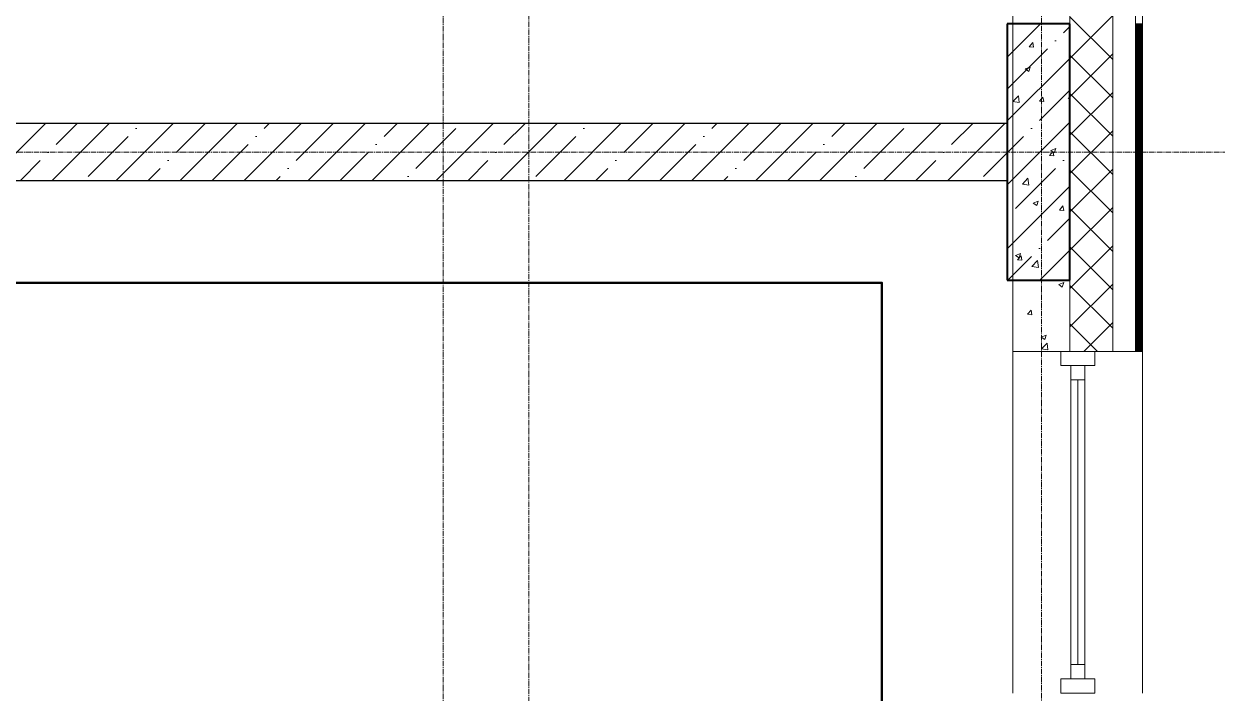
# Model space of a CAD drawing. Header units: millimetres. Extents: x -24360 to 609566, y -391049 to 148426.
# Drawn here: x 16528 to 20717, y 50300 to 52650 of the extents above; entities that cross this region are included whole.
import ezdxf

# ---------------------------------------------------------------- set-up
doc = ezdxf.new("R2010")
doc.units = ezdxf.units.MM
doc.linetypes.add('CENTER2', pattern=[28.575, 19.05, -3.175, 3.175, -3.175])
doc.linetypes.add('HIDDEN2', pattern=[4.7625, 3.175, -1.5875])
for name, color, linetype, lineweight in [('A-Wall_Материал_Газоблок_Контур', 250, 'Continuous', 0), ('АР_Колонны', 70, 'Continuous', 30), ('АР_Окна', 4, 'Continuous', 5), ('АР_Стены ЖБ', 7, 'Continuous', 30), ('АР_Стены ПЕНОблок', 52, 'Continuous', 20), ('АР_Тонкая', 254, 'Continuous', 5), ('АР_Утеплитель', 31, 'Continuous', 0), ('АР_Штриховка', 8, 'Continuous', 0)]:
    doc.layers.add(name, color=color, linetype=linetype, lineweight=lineweight)
doc.layers.add('АР_Оси_РД_100', color=7, linetype='Continuous', lineweight=0, true_color=0x525252)
doc.layers.add('РД_Оси_100', color=7, linetype='Continuous', lineweight=0, true_color=0x525252)

# ---------------------------------------------------------------- blocks, each defined once
blk = doc.blocks.new('СОШ_2200_АР_ОСИ_М100_28.05.24')
at = {"layer": 'АР_Оси_РД_100', "linetype": 'CENTER2'}
for p, q in [((20100, -6155), (20100, 139938.679)), ((29555, 52200), (-5954.958, 52200))]:
    blk.add_line(p, q, dxfattribs=at)
for points in [[(17850, 139938.679), (18000, 139538.679), (18000, -6194.092)], [(18300, -6196.31), (18300, 139538.679), (18450, 139938.679)]]:
    blk.add_lwpolyline(points, dxfattribs=at)

msp = doc.modelspace()

# ---------------------------------------------------------------- hatches: boundary and pattern name
at = {"layer": 'АР_Штриховка', "linetype": 'Continuous', "lineweight": 5, "true_color": 0x000000}
h = msp.add_hatch(dxfattribs=at)
h.set_pattern_fill('ANSI35', color=18, scale=25, style=0)
h.paths.add_polyline_path([(19980, 51750), (20200, 51750), (20200, 52650), (19980, 52650)], flags=0)
h = msp.add_hatch(dxfattribs=at)
h.set_pattern_fill('ANSI35', color=18, scale=25, angle=-360, style=0)
h.paths.add_polyline_path([(19980, 52100), (19980, 52300), (12410, 52300), (12410, 52100)], flags=0)

# ---------------------------------------------------------------- linework, layer by layer
at = {"color": 2, "lineweight": 50}
msp.add_lwpolyline([(19540, 43378), (12900, 43378), (12900, 51741), (19540, 51741)], close=True, dxfattribs=at)
at = {"layer": 'A-Wall_Материал_Газоблок_Контур', "color": 18, "linetype": 'Continuous', "lineweight": 0, "true_color": 0x000000}
for p, q in [((20000, 51500), (20000, 50300)), ((20455, 50300), (20455, 51500))]:
    msp.add_line(p, q, dxfattribs=at)
at = {"layer": 'АР_Колонны', "color": 18, "linetype": 'HIDDEN2', "lineweight": 25, "true_color": 0x000000}
for p, q in [((19980, 52650), (20200, 52650)), ((19980, 51750), (19980, 52650)), ((20200, 52650), (20200, 51750)), ((20200, 51750), (19980, 51750))]:
    msp.add_line(p, q, dxfattribs=at)
at = {"layer": 'АР_Колонны', "color": 18, "linetype": 'Continuous', "lineweight": 30, "true_color": 0x000000}
for p, q in [((20200, 52650), (19980, 52650)), ((19980, 52650), (19980, 51750)), ((20200, 51750), (20200, 52650)), ((19980, 51750), (20200, 51750))]:
    msp.add_line(p, q, dxfattribs=at)
at = {"layer": 'АР_Окна', "color": 18, "linetype": 'Continuous', "lineweight": 5, "true_color": 0x000000}
for p, q in [((20000, 51500), (20000, 50300)), ((20455, 51500), (20455, 50300)), ((20202.5, 51400), (20252.5, 51400)), ((20227.5, 51400), (20227.5, 50400)), ((20202.5, 50400), (20252.5, 50400))]:
    msp.add_line(p, q, dxfattribs=at)
for points in [[(20287.5, 51450), (20287.5, 51500), (20167.5, 51500), (20167.5, 51450)], [(20202.5, 51450), (20252.5, 51450), (20252.5, 50350), (20202.5, 50350)], [(20287.5, 50350), (20287.5, 50300), (20167.5, 50300), (20167.5, 50350)]]:
    msp.add_lwpolyline(points, close=True, dxfattribs=at)
at = {"layer": 'АР_Стены ЖБ', "color": 18, "linetype": 'Continuous', "lineweight": 40, "true_color": 0x000000}
for p, q in [((20200, 52650), (19980, 52650)), ((19980, 52650), (19980, 51750)), ((20200, 51750), (20200, 52650)), ((19980, 51750), (20200, 51750))]:
    msp.add_line(p, q, dxfattribs=at)
at = {"layer": 'АР_Стены ЖБ', "color": 18, "linetype": 'Continuous', "lineweight": 30, "true_color": 0x000000}
for p, q in [((19980, 52300), (12410, 52300)), ((19980, 52100), (19980, 52300)), ((12410, 52100), (19980, 52100))]:
    msp.add_line(p, q, dxfattribs=at)
at = {"layer": 'АР_Стены ПЕНОблок', "color": 18, "linetype": 'Continuous', "lineweight": 20, "true_color": 0x000000}
for p, q in [((20000, 61700), (20000, 51500)), ((20200, 51500), (20200, 61700)), ((20000, 51500), (20200, 51500))]:
    msp.add_line(p, q, dxfattribs=at)
at = {"layer": 'АР_Тонкая', "color": 18, "linetype": 'Continuous', "lineweight": 5, "true_color": 0x000000}
for p, q in [((20350, 61700), (20350, 51500)), ((20430, 51500), (20430, 61700)), ((20430, 61700), (20430, 51500)), ((20455, 51500), (20455, 61700)), ((20350, 51500), (20430, 51500)), ((20430, 51500), (20455, 51500))]:
    msp.add_line(p, q, dxfattribs=at)
at = {"layer": 'АР_Утеплитель', "color": 18, "linetype": 'Continuous', "lineweight": 0, "true_color": 0x000000}
for p, q in [((20200, 61700), (20200, 51500)), ((20350, 51500), (20350, 61700)), ((20200, 51500), (20350, 51500))]:
    msp.add_line(p, q, dxfattribs=at)
at = {"layer": 'АР_Штриховка', "color": 18, "linetype": 'Continuous', "lineweight": 0, "true_color": 0x000000}
for p, q in [((20200, 52528.922), (20350, 52678.922)), ((20350, 52524.778), (20200, 52674.778)), ((20430, 52650), (20455, 52650)), ((20430, 52649), (20455, 52649)), ((20430, 52648), (20455, 52648)), ((20430, 52647), (20455, 52647)), ((20430, 52646), (20455, 52646)), ((20430, 52645), (20455, 52645)), ((20430, 52644), (20455, 52644)), ((20430, 52643), (20455, 52643)), ((20430, 52642), (20455, 52642)), ((20430, 52641), (20455, 52641)), ((20430, 52640), (20455, 52640)), ((20430, 52639), (20455, 52639)), ((20430, 52638), (20455, 52638)), ((20430, 52637), (20455, 52637)), ((20430, 52636), (20455, 52636)), ((20430, 52635), (20455, 52635)), ((20430, 52634), (20455, 52634)), ((20430, 52633), (20455, 52633)), ((20430, 52632), (20455, 52632)), ((20430, 52631), (20455, 52631)), ((20430, 52630), (20455, 52630)), ((20430, 52629), (20455, 52629)), ((20430, 52628), (20455, 52628)), ((20430, 52627), (20455, 52627)), ((20430, 52626), (20455, 52626)), ((20430, 52625), (20455, 52625)), ((20430, 52624), (20455, 52624)), ((20430, 52623), (20455, 52623)), ((20430, 52622), (20455, 52622)), ((20430, 52621), (20455, 52621)), ((20430, 52620), (20455, 52620)), ((20430, 52619), (20455, 52619)), ((20430, 52618), (20455, 52618)), ((20430, 52617), (20455, 52617)), ((20430, 52616), (20455, 52616)), ((20430, 52615), (20455, 52615)), ((20430, 52614), (20455, 52614)), ((20430, 52613), (20455, 52613)), ((20430, 52612), (20455, 52612)), ((20430, 52611), (20455, 52611)), ((20430, 52610), (20455, 52610)), ((20430, 52609), (20455, 52609)), ((20430, 52608), (20455, 52608)), ((20057.306, 52569.54), (20069.551, 52584.133)), ((20057.306, 52569.539), (20072.488, 52568.211)), ((20072.557, 52568.223), (20069.62, 52584.145)), ((20430, 52607), (20455, 52607)), ((20430, 52606), (20455, 52606)), ((20430, 52605), (20455, 52605)), ((20430, 52604), (20455, 52604)), ((20430, 52603), (20455, 52603)), ((20430, 52602), (20455, 52602)), ((20430, 52601), (20455, 52601)), ((20430, 52600), (20455, 52600)), ((20430, 52599), (20455, 52599)), ((20430, 52598), (20455, 52598)), ((20430, 52597), (20455, 52597)), ((20430, 52596), (20455, 52596)), ((20430, 52595), (20455, 52595)), ((20430, 52594), (20455, 52594)), ((20430, 52593), (20455, 52593)), ((20430, 52592), (20455, 52592)), ((20430, 52591), (20455, 52591)), ((20430, 52590), (20455, 52590)), ((20430, 52589), (20455, 52589)), ((20430, 52588), (20455, 52588)), ((20430, 52587), (20455, 52587)), ((20430, 52586), (20455, 52586)), ((20430, 52585), (20455, 52585)), ((20430, 52584), (20455, 52584)), ((20430, 52583), (20455, 52583)), ((20430, 52582), (20455, 52582)), ((20430, 52581), (20455, 52581)), ((20430, 52580), (20455, 52580)), ((20430, 52579), (20455, 52579)), ((20430, 52578), (20455, 52578)), ((20430, 52577), (20455, 52577)), ((20430, 52576), (20455, 52576)), ((20430, 52575), (20455, 52575)), ((20430, 52574), (20455, 52574)), ((20430, 52573), (20455, 52573)), ((20430, 52572), (20455, 52572)), ((20430, 52571), (20455, 52571)), ((20430, 52570), (20455, 52570)), ((20430, 52569), (20455, 52569)), ((20430, 52568), (20455, 52568)), ((20430, 52567), (20455, 52567)), ((20430, 52566), (20455, 52566)), ((20200, 52394.218), (20350, 52544.218)), ((20350, 52390.075), (20200, 52540.075)), ((20430, 52565), (20455, 52565)), ((20430, 52564), (20455, 52564)), ((20430, 52563), (20455, 52563)), ((20430, 52562), (20455, 52562)), ((20430, 52561), (20455, 52561)), ((20430, 52560), (20455, 52560)), ((20430, 52559), (20455, 52559)), ((20430, 52558), (20455, 52558)), ((20430, 52557), (20455, 52557)), ((20430, 52556), (20455, 52556)), ((20430, 52555), (20455, 52555)), ((20430, 52554), (20455, 52554)), ((20430, 52553), (20455, 52553)), ((20430, 52552), (20455, 52552)), ((20430, 52551), (20455, 52551)), ((20430, 52550), (20455, 52550)), ((20430, 52549), (20455, 52549)), ((20430, 52548), (20455, 52548)), ((20430, 52547), (20455, 52547)), ((20430, 52546), (20455, 52546)), ((20430, 52545), (20455, 52545)), ((20430, 52544), (20455, 52544)), ((20430, 52543), (20455, 52543)), ((20430, 52542), (20455, 52542)), ((20430, 52541), (20455, 52541)), ((20430, 52540), (20455, 52540)), ((20430, 52539), (20455, 52539)), ((20430, 52538), (20455, 52538)), ((20430, 52537), (20455, 52537)), ((20430, 52536), (20455, 52536)), ((20430, 52535), (20455, 52535)), ((20430, 52534), (20455, 52534)), ((20430, 52533), (20455, 52533)), ((20430, 52532), (20455, 52532)), ((20430, 52531), (20455, 52531)), ((20430, 52530), (20455, 52530)), ((20430, 52529), (20455, 52529)), ((20430, 52528), (20455, 52528)), ((20430, 52527), (20455, 52527)), ((20430, 52526), (20455, 52526)), ((20430, 52525), (20455, 52525)), ((20430, 52524), (20455, 52524)), ((20042.579, 52491.539), (20055.214, 52483.016)), ((20042.599, 52491.581), (20060.383, 52498.408)), ((20055.218, 52483.015), (20060.368, 52498.364)), ((20430, 52523), (20455, 52523)), ((20430, 52522), (20455, 52522)), ((20430, 52521), (20455, 52521)), ((20430, 52520), (20455, 52520)), ((20430, 52519), (20455, 52519)), ((20430, 52518), (20455, 52518)), ((20430, 52517), (20455, 52517)), ((20430, 52516), (20455, 52516)), ((20430, 52515), (20455, 52515)), ((20430, 52514), (20455, 52514)), ((20430, 52513), (20455, 52513)), ((20430, 52512), (20455, 52512)), ((20430, 52511), (20455, 52511)), ((20430, 52510), (20455, 52510)), ((20430, 52509), (20455, 52509)), ((20430, 52508), (20455, 52508)), ((20430, 52507), (20455, 52507)), ((20430, 52506), (20455, 52506)), ((20430, 52505), (20455, 52505)), ((20430, 52504), (20455, 52504)), ((20430, 52503), (20455, 52503)), ((20430, 52502), (20455, 52502)), ((20430, 52501), (20455, 52501)), ((20430, 52500), (20455, 52500)), ((20430, 52499), (20455, 52499)), ((20430, 52498), (20455, 52498)), ((20430, 52497), (20455, 52497)), ((20430, 52496), (20455, 52496)), ((20430, 52495), (20455, 52495)), ((20430, 52494), (20455, 52494)), ((20430, 52493), (20455, 52493)), ((20430, 52492), (20455, 52492)), ((20430, 52491), (20455, 52491)), ((20430, 52490), (20455, 52490)), ((20430, 52489), (20455, 52489)), ((20430, 52488), (20455, 52488)), ((20430, 52487), (20455, 52487)), ((20430, 52486), (20455, 52486)), ((20430, 52485), (20455, 52485)), ((20430, 52484), (20455, 52484)), ((20430, 52483), (20455, 52483)), ((20430, 52482), (20455, 52482)), ((20430, 52481), (20455, 52481)), ((20430, 52480), (20455, 52480)), ((20430, 52479), (20455, 52479)), ((20430, 52478), (20455, 52478)), ((20430, 52477), (20455, 52477)), ((20430, 52476), (20455, 52476)), ((20430, 52475), (20455, 52475)), ((20430, 52474), (20455, 52474)), ((20430, 52473), (20455, 52473)), ((20430, 52472), (20455, 52472)), ((20430, 52471), (20455, 52471)), ((20430, 52470), (20455, 52470)), ((20430, 52469), (20455, 52469)), ((20430, 52468), (20455, 52468)), ((20430, 52467), (20455, 52467)), ((20430, 52466), (20455, 52466)), ((20430, 52465), (20455, 52465)), ((20430, 52464), (20455, 52464)), ((20430, 52463), (20455, 52463)), ((20430, 52462), (20455, 52462)), ((20430, 52461), (20455, 52461)), ((20430, 52460), (20455, 52460)), ((20430, 52459), (20455, 52459)), ((20430, 52458), (20455, 52458)), ((20430, 52457), (20455, 52457)), ((20430, 52456), (20455, 52456)), ((20430, 52455), (20455, 52455)), ((20430, 52454), (20455, 52454)), ((20430, 52453), (20455, 52453)), ((20430, 52452), (20455, 52452)), ((20430, 52451), (20455, 52451)), ((20430, 52450), (20455, 52450)), ((20430, 52449), (20455, 52449)), ((20430, 52448), (20455, 52448)), ((20430, 52447), (20455, 52447)), ((20430, 52446), (20455, 52446)), ((20430, 52445), (20455, 52445)), ((20430, 52444), (20455, 52444)), ((20430, 52443), (20455, 52443)), ((20430, 52442), (20455, 52442)), ((20430, 52441), (20455, 52441)), ((20430, 52440), (20455, 52440)), ((20200, 52259.514), (20350, 52409.514)), ((20350, 52255.371), (20200, 52405.371)), ((20430, 52439), (20455, 52439)), ((20430, 52438), (20455, 52438)), ((20430, 52437), (20455, 52437)), ((20430, 52436), (20455, 52436)), ((20430, 52435), (20455, 52435)), ((20430, 52434), (20455, 52434)), ((20430, 52433), (20455, 52433)), ((20430, 52432), (20455, 52432)), ((20430, 52431), (20455, 52431)), ((20430, 52430), (20455, 52430)), ((20430, 52429), (20455, 52429)), ((20430, 52428), (20455, 52428)), ((20430, 52427), (20455, 52427)), ((20430, 52426), (20455, 52426)), ((20430, 52425), (20455, 52425)), ((20430, 52424), (20455, 52424)), ((20430, 52423), (20455, 52423)), ((20430, 52422), (20455, 52422)), ((20430, 52421), (20455, 52421)), ((20430, 52420), (20455, 52420)), ((20430, 52419), (20455, 52419)), ((20430, 52418), (20455, 52418)), ((20430, 52417), (20455, 52417)), ((20430, 52416), (20455, 52416)), ((20430, 52415), (20455, 52415)), ((20430, 52414), (20455, 52414)), ((20430, 52413), (20455, 52413)), ((20430, 52412), (20455, 52412)), ((20430, 52411), (20455, 52411)), ((20430, 52410), (20455, 52410)), ((20430, 52409), (20455, 52409)), ((20430, 52408), (20455, 52408)), ((20430, 52407), (20455, 52407)), ((20430, 52406), (20455, 52406)), ((20430, 52405), (20455, 52405)), ((20430, 52404), (20455, 52404)), ((20430, 52403), (20455, 52403)), ((20430, 52402), (20455, 52402)), ((20430, 52401), (20455, 52401)), ((20430, 52400), (20455, 52400)), ((20430, 52399), (20455, 52399)), ((20430, 52398), (20455, 52398)), ((20000, 52377.897), (20018.923, 52397.619)), ((20000, 52376.838), (20021.743, 52373.466)), ((20021.748, 52373.499), (20018.942, 52397.621)), ((20092.55, 52378.483), (20104.795, 52393.076)), ((20092.55, 52378.482), (20107.732, 52377.154)), ((20107.799, 52377.166), (20104.863, 52393.088)), ((20194.194, 52389.273), (20200, 52385.357)), ((20194.213, 52389.316), (20200, 52391.537)), ((20430, 52397), (20455, 52397)), ((20430, 52396), (20455, 52396)), ((20430, 52395), (20455, 52395)), ((20430, 52394), (20455, 52394)), ((20430, 52393), (20455, 52393)), ((20430, 52392), (20455, 52392)), ((20430, 52391), (20455, 52391)), ((20430, 52390), (20455, 52390)), ((20430, 52389), (20455, 52389)), ((20430, 52388), (20455, 52388)), ((20430, 52387), (20455, 52387)), ((20430, 52386), (20455, 52386)), ((20430, 52385), (20455, 52385)), ((20430, 52384), (20455, 52384)), ((20430, 52383), (20455, 52383)), ((20430, 52382), (20455, 52382)), ((20430, 52381), (20455, 52381)), ((20430, 52380), (20455, 52380)), ((20430, 52379), (20455, 52379)), ((20430, 52378), (20455, 52378)), ((20430, 52377), (20455, 52377)), ((20430, 52376), (20455, 52376)), ((20430, 52375), (20455, 52375)), ((20430, 52374), (20455, 52374)), ((20430, 52373), (20455, 52373)), ((20430, 52372), (20455, 52372)), ((20430, 52371), (20455, 52371)), ((20430, 52370), (20455, 52370)), ((20430, 52369), (20455, 52369)), ((20430, 52368), (20455, 52368)), ((20430, 52367), (20455, 52367)), ((20430, 52366), (20455, 52366)), ((20430, 52365), (20455, 52365)), ((20430, 52364), (20455, 52364)), ((20430, 52363), (20455, 52363)), ((20430, 52362), (20455, 52362)), ((20430, 52361), (20455, 52361)), ((20430, 52360), (20455, 52360)), ((20430, 52359), (20455, 52359)), ((20430, 52358), (20455, 52358)), ((20430, 52357), (20455, 52357)), ((20430, 52356), (20455, 52356)), ((20430, 52355), (20455, 52355)), ((20430, 52354), (20455, 52354)), ((20430, 52353), (20455, 52353)), ((20430, 52352), (20455, 52352)), ((20430, 52351), (20455, 52351)), ((20430, 52350), (20455, 52350)), ((20430, 52349), (20455, 52349)), ((20430, 52348), (20455, 52348)), ((20430, 52347), (20455, 52347)), ((20430, 52346), (20455, 52346)), ((20430, 52345), (20455, 52345)), ((20430, 52344), (20455, 52344)), ((20430, 52343), (20455, 52343)), ((20430, 52342), (20455, 52342)), ((20430, 52341), (20455, 52341)), ((20430, 52340), (20455, 52340)), ((20430, 52339), (20455, 52339)), ((20430, 52338), (20455, 52338)), ((20430, 52337), (20455, 52337)), ((20430, 52336), (20455, 52336)), ((20430, 52335), (20455, 52335)), ((20430, 52334), (20455, 52334)), ((20430, 52333), (20455, 52333)), ((20430, 52332), (20455, 52332)), ((20430, 52331), (20455, 52331)), ((20430, 52330), (20455, 52330)), ((20430, 52329), (20455, 52329)), ((20430, 52328), (20455, 52328)), ((20430, 52327), (20455, 52327)), ((20430, 52326), (20455, 52326)), ((20430, 52325), (20455, 52325)), ((20430, 52324), (20455, 52324)), ((20430, 52323), (20455, 52323)), ((20430, 52322), (20455, 52322)), ((20430, 52321), (20455, 52321)), ((20430, 52320), (20455, 52320)), ((20430, 52319), (20455, 52319)), ((20430, 52318), (20455, 52318)), ((20430, 52317), (20455, 52317)), ((20430, 52316), (20455, 52316)), ((20430, 52315), (20455, 52315)), ((20200, 52124.811), (20350, 52274.811)), ((20430, 52314), (20455, 52314)), ((20430, 52313), (20455, 52313)), ((20430, 52312), (20455, 52312)), ((20430, 52311), (20455, 52311)), ((20430, 52310), (20455, 52310)), ((20430, 52309), (20455, 52309)), ((20430, 52308), (20455, 52308)), ((20430, 52307), (20455, 52307)), ((20430, 52306), (20455, 52306)), ((20430, 52305), (20455, 52305)), ((20430, 52304), (20455, 52304)), ((20430, 52303), (20455, 52303)), ((20430, 52302), (20455, 52302)), ((20430, 52301), (20455, 52301)), ((20430, 52300), (20455, 52300)), ((20430, 52299), (20455, 52299)), ((20430, 52298), (20455, 52298)), ((20430, 52297), (20455, 52297)), ((20430, 52296), (20455, 52296)), ((20430, 52295), (20455, 52295)), ((20430, 52294), (20455, 52294)), ((20430, 52293), (20455, 52293)), ((20430, 52292), (20455, 52292)), ((20430, 52291), (20455, 52291)), ((20430, 52290), (20455, 52290)), ((20430, 52289), (20455, 52289)), ((20430, 52288), (20455, 52288)), ((20430, 52287), (20455, 52287)), ((20430, 52286), (20455, 52286)), ((20430, 52285), (20455, 52285)), ((20430, 52284), (20455, 52284)), ((20430, 52283), (20455, 52283)), ((20430, 52282), (20455, 52282)), ((20430, 52281), (20455, 52281)), ((20430, 52280), (20455, 52280)), ((20430, 52279), (20455, 52279)), ((20430, 52278), (20455, 52278)), ((20430, 52277), (20455, 52277)), ((20430, 52276), (20455, 52276)), ((20430, 52275), (20455, 52275)), ((20430, 52274), (20455, 52274)), ((20430, 52273), (20455, 52273)), ((20350, 52120.667), (20200, 52270.667)), ((20430, 52272), (20455, 52272)), ((20430, 52271), (20455, 52271)), ((20430, 52270), (20455, 52270)), ((20430, 52269), (20455, 52269)), ((20430, 52268), (20455, 52268)), ((20430, 52267), (20455, 52267)), ((20430, 52266), (20455, 52266)), ((20430, 52265), (20455, 52265)), ((20430, 52264), (20455, 52264)), ((20430, 52263), (20455, 52263)), ((20430, 52262), (20455, 52262)), ((20430, 52261), (20455, 52261)), ((20430, 52260), (20455, 52260)), ((20430, 52259), (20455, 52259)), ((20430, 52258), (20455, 52258)), ((20430, 52257), (20455, 52257)), ((20430, 52256), (20455, 52256)), ((20430, 52255), (20455, 52255)), ((20430, 52254), (20455, 52254)), ((20430, 52253), (20455, 52253)), ((20430, 52252), (20455, 52252)), ((20430, 52251), (20455, 52251)), ((20430, 52250), (20455, 52250)), ((20430, 52249), (20455, 52249)), ((20430, 52248), (20455, 52248)), ((20430, 52247), (20455, 52247)), ((20430, 52246), (20455, 52246)), ((20430, 52245), (20455, 52245)), ((20430, 52244), (20455, 52244)), ((20430, 52243), (20455, 52243)), ((20430, 52242), (20455, 52242)), ((20430, 52241), (20455, 52241)), ((20430, 52240), (20455, 52240)), ((20430, 52239), (20455, 52239)), ((20430, 52238), (20455, 52238)), ((20430, 52237), (20455, 52237)), ((20430, 52236), (20455, 52236)), ((20430, 52235), (20455, 52235)), ((20430, 52234), (20455, 52234)), ((20430, 52233), (20455, 52233)), ((20430, 52232), (20455, 52232)), ((20430, 52231), (20455, 52231)), ((20127.793, 52187.426), (20140.038, 52202.02)), ((20132.392, 52205.085), (20145.026, 52196.563)), ((20132.411, 52205.128), (20150.196, 52211.955)), ((20143.042, 52186.109), (20140.105, 52202.031)), ((20145.03, 52196.562), (20150.18, 52211.911)), ((20430, 52230), (20455, 52230)), ((20430, 52229), (20455, 52229)), ((20430, 52228), (20455, 52228)), ((20430, 52227), (20455, 52227)), ((20430, 52226), (20455, 52226)), ((20430, 52225), (20455, 52225)), ((20430, 52224), (20455, 52224)), ((20430, 52223), (20455, 52223)), ((20430, 52222), (20455, 52222)), ((20430, 52221), (20455, 52221)), ((20430, 52220), (20455, 52220)), ((20430, 52219), (20455, 52219)), ((20430, 52218), (20455, 52218)), ((20430, 52217), (20455, 52217)), ((20430, 52216), (20455, 52216)), ((20430, 52215), (20455, 52215)), ((20430, 52214), (20455, 52214)), ((20430, 52213), (20455, 52213)), ((20430, 52212), (20455, 52212)), ((20430, 52211), (20455, 52211)), ((20430, 52210), (20455, 52210)), ((20430, 52209), (20455, 52209)), ((20430, 52208), (20455, 52208)), ((20430, 52207), (20455, 52207)), ((20430, 52206), (20455, 52206)), ((20430, 52205), (20455, 52205)), ((20430, 52204), (20455, 52204)), ((20430, 52203), (20455, 52203)), ((20430, 52202), (20455, 52202)), ((20430, 52201), (20455, 52201)), ((20430, 52200), (20455, 52200)), ((20430, 52199), (20455, 52199)), ((20430, 52198), (20455, 52198)), ((20430, 52197), (20455, 52197)), ((20430, 52196), (20455, 52196)), ((20430, 52195), (20455, 52195)), ((20430, 52194), (20455, 52194)), ((20430, 52193), (20455, 52193)), ((20430, 52192), (20455, 52192)), ((20430, 52191), (20455, 52191)), ((20430, 52190), (20455, 52190)), ((20430, 52189), (20455, 52189)), ((20127.793, 52187.425), (20142.975, 52186.097)), ((20430, 52188), (20455, 52188)), ((20430, 52187), (20455, 52187)), ((20430, 52186), (20455, 52186)), ((20430, 52185), (20455, 52185)), ((20430, 52184), (20455, 52184)), ((20430, 52183), (20455, 52183)), ((20430, 52182), (20455, 52182)), ((20430, 52181), (20455, 52181)), ((20430, 52180), (20455, 52180)), ((20430, 52179), (20455, 52179)), ((20430, 52178), (20455, 52178)), ((20430, 52177), (20455, 52177)), ((20430, 52176), (20455, 52176)), ((20430, 52175), (20455, 52175)), ((20430, 52174), (20455, 52174)), ((20430, 52173), (20455, 52173)), ((20430, 52172), (20455, 52172)), ((20430, 52171), (20455, 52171)), ((20430, 52170), (20455, 52170)), ((20430, 52169), (20455, 52169)), ((20430, 52168), (20455, 52168)), ((20430, 52167), (20455, 52167)), ((20430, 52166), (20455, 52166)), ((20430, 52165), (20455, 52165)), ((20430, 52164), (20455, 52164)), ((20430, 52163), (20455, 52163)), ((20430, 52162), (20455, 52162)), ((20430, 52161), (20455, 52161)), ((20430, 52160), (20455, 52160)), ((20430, 52159), (20455, 52159)), ((20430, 52158), (20455, 52158)), ((20430, 52157), (20455, 52157)), ((20430, 52156), (20455, 52156)), ((20430, 52155), (20455, 52155)), ((20430, 52154), (20455, 52154)), ((20430, 52153), (20455, 52153)), ((20430, 52152), (20455, 52152)), ((20430, 52151), (20455, 52151)), ((20430, 52150), (20455, 52150)), ((20430, 52149), (20455, 52149)), ((20430, 52148), (20455, 52148)), ((20430, 52147), (20455, 52147)), ((20032.814, 52087.532), (20052.598, 52108.15)), ((20055.423, 52084.03), (20052.617, 52108.153)), ((20200, 51990.107), (20350, 52140.107)), ((20350, 51985.963), (20200, 52135.963)), ((20430, 52146), (20455, 52146)), ((20430, 52145), (20455, 52145)), ((20430, 52144), (20455, 52144)), ((20430, 52143), (20455, 52143)), ((20430, 52142), (20455, 52142)), ((20430, 52141), (20455, 52141)), ((20430, 52140), (20455, 52140)), ((20430, 52139), (20455, 52139)), ((20430, 52138), (20455, 52138)), ((20430, 52137), (20455, 52137)), ((20430, 52136), (20455, 52136)), ((20430, 52135), (20455, 52135)), ((20430, 52134), (20455, 52134)), ((20430, 52133), (20455, 52133)), ((20430, 52132), (20455, 52132)), ((20430, 52131), (20455, 52131)), ((20430, 52130), (20455, 52130)), ((20430, 52129), (20455, 52129)), ((20430, 52128), (20455, 52128)), ((20430, 52127), (20455, 52127)), ((20430, 52126), (20455, 52126)), ((20430, 52125), (20455, 52125)), ((20430, 52124), (20455, 52124)), ((20430, 52123), (20455, 52123)), ((20430, 52122), (20455, 52122)), ((20430, 52121), (20455, 52121)), ((20430, 52120), (20455, 52120)), ((20430, 52119), (20455, 52119)), ((20430, 52118), (20455, 52118)), ((20430, 52117), (20455, 52117)), ((20430, 52116), (20455, 52116)), ((20430, 52115), (20455, 52115)), ((20430, 52114), (20455, 52114)), ((20430, 52113), (20455, 52113)), ((20430, 52112), (20455, 52112)), ((20430, 52111), (20455, 52111)), ((20430, 52110), (20455, 52110)), ((20430, 52109), (20455, 52109)), ((20430, 52108), (20455, 52108)), ((20430, 52107), (20455, 52107)), ((20430, 52106), (20455, 52106)), ((20430, 52105), (20455, 52105)), ((20032.828, 52087.502), (20055.418, 52083.998)), ((20430, 52104), (20455, 52104)), ((20430, 52103), (20455, 52103)), ((20430, 52102), (20455, 52102)), ((20430, 52101), (20455, 52101)), ((20430, 52100), (20455, 52100)), ((20430, 52099), (20455, 52099)), ((20430, 52098), (20455, 52098)), ((20430, 52097), (20455, 52097)), ((20430, 52096), (20455, 52096)), ((20430, 52095), (20455, 52095)), ((20430, 52094), (20455, 52094)), ((20430, 52093), (20455, 52093)), ((20430, 52092), (20455, 52092)), ((20430, 52091), (20455, 52091)), ((20430, 52090), (20455, 52090)), ((20430, 52089), (20455, 52089)), ((20430, 52088), (20455, 52088)), ((20430, 52087), (20455, 52087)), ((20430, 52086), (20455, 52086)), ((20430, 52085), (20455, 52085)), ((20430, 52084), (20455, 52084)), ((20430, 52083), (20455, 52083)), ((20430, 52082), (20455, 52082)), ((20430, 52081), (20455, 52081)), ((20430, 52080), (20455, 52080)), ((20430, 52079), (20455, 52079)), ((20430, 52078), (20455, 52078)), ((20430, 52077), (20455, 52077)), ((20430, 52076), (20455, 52076)), ((20430, 52075), (20455, 52075)), ((20430, 52074), (20455, 52074)), ((20430, 52073), (20455, 52073)), ((20430, 52072), (20455, 52072)), ((20430, 52071), (20455, 52071)), ((20430, 52070), (20455, 52070)), ((20430, 52069), (20455, 52069)), ((20430, 52068), (20455, 52068)), ((20430, 52067), (20455, 52067)), ((20430, 52066), (20455, 52066)), ((20430, 52065), (20455, 52065)), ((20430, 52064), (20455, 52064)), ((20430, 52063), (20455, 52063)), ((20070.609, 52020.94), (20088.394, 52027.766)), ((20083.228, 52012.374), (20088.378, 52027.723)), ((20430, 52062), (20455, 52062)), ((20430, 52061), (20455, 52061)), ((20430, 52060), (20455, 52060)), ((20430, 52059), (20455, 52059)), ((20430, 52058), (20455, 52058)), ((20430, 52057), (20455, 52057)), ((20430, 52056), (20455, 52056)), ((20430, 52055), (20455, 52055)), ((20430, 52054), (20455, 52054)), ((20430, 52053), (20455, 52053)), ((20430, 52052), (20455, 52052)), ((20430, 52051), (20455, 52051)), ((20430, 52050), (20455, 52050)), ((20430, 52049), (20455, 52049)), ((20430, 52048), (20455, 52048)), ((20430, 52047), (20455, 52047)), ((20430, 52046), (20455, 52046)), ((20430, 52045), (20455, 52045)), ((20430, 52044), (20455, 52044)), ((20430, 52043), (20455, 52043)), ((20430, 52042), (20455, 52042)), ((20430, 52041), (20455, 52041)), ((20430, 52040), (20455, 52040)), ((20430, 52039), (20455, 52039)), ((20430, 52038), (20455, 52038)), ((20430, 52037), (20455, 52037)), ((20430, 52036), (20455, 52036)), ((20430, 52035), (20455, 52035)), ((20430, 52034), (20455, 52034)), ((20430, 52033), (20455, 52033)), ((20430, 52032), (20455, 52032)), ((20430, 52031), (20455, 52031)), ((20430, 52030), (20455, 52030)), ((20430, 52029), (20455, 52029)), ((20430, 52028), (20455, 52028)), ((20430, 52027), (20455, 52027)), ((20430, 52026), (20455, 52026)), ((20430, 52025), (20455, 52025)), ((20430, 52024), (20455, 52024)), ((20430, 52023), (20455, 52023)), ((20430, 52022), (20455, 52022)), ((20070.59, 52020.897), (20083.224, 52012.375)), ((20163.036, 51996.368), (20178.218, 51995.04)), ((20163.037, 51996.37), (20175.282, 52010.963)), ((20178.285, 51995.052), (20175.348, 52010.974)), ((20200, 51855.403), (20350, 52005.403)), ((20350, 51851.259), (20200, 52001.259)), ((20430, 52021), (20455, 52021)), ((20430, 52020), (20455, 52020)), ((20430, 52019), (20455, 52019)), ((20430, 52018), (20455, 52018)), ((20430, 52017), (20455, 52017)), ((20430, 52016), (20455, 52016)), ((20430, 52015), (20455, 52015)), ((20430, 52014), (20455, 52014)), ((20430, 52013), (20455, 52013)), ((20430, 52012), (20455, 52012)), ((20430, 52011), (20455, 52011)), ((20430, 52010), (20455, 52010)), ((20430, 52009), (20455, 52009)), ((20430, 52008), (20455, 52008)), ((20430, 52007), (20455, 52007)), ((20430, 52006), (20455, 52006)), ((20430, 52005), (20455, 52005)), ((20430, 52004), (20455, 52004)), ((20430, 52003), (20455, 52003)), ((20430, 52002), (20455, 52002)), ((20430, 52001), (20455, 52001)), ((20430, 52000), (20455, 52000)), ((20430, 51999), (20455, 51999)), ((20430, 51998), (20455, 51998)), ((20430, 51997), (20455, 51997)), ((20430, 51996), (20455, 51996)), ((20430, 51995), (20455, 51995)), ((20430, 51994), (20455, 51994)), ((20430, 51993), (20455, 51993)), ((20430, 51992), (20455, 51992)), ((20430, 51991), (20455, 51991)), ((20430, 51990), (20455, 51990)), ((20430, 51989), (20455, 51989)), ((20430, 51988), (20455, 51988)), ((20430, 51987), (20455, 51987)), ((20430, 51986), (20455, 51986)), ((20430, 51985), (20455, 51985)), ((20430, 51984), (20455, 51984)), ((20430, 51983), (20455, 51983)), ((20430, 51982), (20455, 51982)), ((20430, 51981), (20455, 51981)), ((20430, 51980), (20455, 51980)), ((20430, 51979), (20455, 51979)), ((20430, 51978), (20455, 51978)), ((20430, 51977), (20455, 51977)), ((20430, 51976), (20455, 51976)), ((20430, 51975), (20455, 51975)), ((20430, 51974), (20455, 51974)), ((20430, 51973), (20455, 51973)), ((20430, 51972), (20455, 51972)), ((20430, 51971), (20455, 51971)), ((20430, 51970), (20455, 51970)), ((20430, 51969), (20455, 51969)), ((20430, 51968), (20455, 51968)), ((20430, 51967), (20455, 51967)), ((20430, 51966), (20455, 51966)), ((20430, 51965), (20455, 51965)), ((20430, 51964), (20455, 51964)), ((20430, 51963), (20455, 51963)), ((20430, 51962), (20455, 51962)), ((20430, 51961), (20455, 51961)), ((20430, 51960), (20455, 51960)), ((20430, 51959), (20455, 51959)), ((20430, 51958), (20455, 51958)), ((20430, 51957), (20455, 51957)), ((20430, 51956), (20455, 51956)), ((20430, 51955), (20455, 51955)), ((20430, 51954), (20455, 51954)), ((20430, 51953), (20455, 51953)), ((20430, 51952), (20455, 51952)), ((20430, 51951), (20455, 51951)), ((20430, 51950), (20455, 51950)), ((20430, 51949), (20455, 51949)), ((20430, 51948), (20455, 51948)), ((20430, 51947), (20455, 51947)), ((20430, 51946), (20455, 51946)), ((20430, 51945), (20455, 51945)), ((20430, 51944), (20455, 51944)), ((20430, 51943), (20455, 51943)), ((20430, 51942), (20455, 51942)), ((20430, 51941), (20455, 51941)), ((20430, 51940), (20455, 51940)), ((20430, 51939), (20455, 51939)), ((20430, 51938), (20455, 51938)), ((20430, 51937), (20455, 51937)), ((20430, 51936), (20455, 51936)), ((20430, 51935), (20455, 51935)), ((20430, 51934), (20455, 51934)), ((20430, 51933), (20455, 51933)), ((20430, 51932), (20455, 51932)), ((20430, 51931), (20455, 51931)), ((20430, 51930), (20455, 51930)), ((20430, 51929), (20455, 51929)), ((20430, 51928), (20455, 51928)), ((20430, 51927), (20455, 51927)), ((20430, 51926), (20455, 51926)), ((20430, 51925), (20455, 51925)), ((20430, 51924), (20455, 51924)), ((20430, 51923), (20455, 51923)), ((20430, 51922), (20455, 51922)), ((20430, 51921), (20455, 51921)), ((20430, 51920), (20455, 51920)), ((20430, 51919), (20455, 51919)), ((20430, 51918), (20455, 51918)), ((20430, 51917), (20455, 51917)), ((20430, 51916), (20455, 51916)), ((20430, 51915), (20455, 51915)), ((20430, 51914), (20455, 51914)), ((20430, 51913), (20455, 51913)), ((20430, 51912), (20455, 51912)), ((20430, 51911), (20455, 51911)), ((20430, 51910), (20455, 51910)), ((20430, 51909), (20455, 51909)), ((20430, 51908), (20455, 51908)), ((20430, 51907), (20455, 51907)), ((20430, 51906), (20455, 51906)), ((20430, 51905), (20455, 51905)), ((20430, 51904), (20455, 51904)), ((20430, 51903), (20455, 51903)), ((20430, 51902), (20455, 51902)), ((20430, 51901), (20455, 51901)), ((20430, 51900), (20455, 51900)), ((20430, 51899), (20455, 51899)), ((20430, 51898), (20455, 51898)), ((20430, 51897), (20455, 51897)), ((20430, 51896), (20455, 51896)), ((20200, 51720.699), (20350, 51870.699)), ((20350, 51716.555), (20200, 51866.555)), ((20430, 51895), (20455, 51895)), ((20430, 51894), (20455, 51894)), ((20430, 51893), (20455, 51893)), ((20430, 51892), (20455, 51892)), ((20430, 51891), (20455, 51891)), ((20430, 51890), (20455, 51890)), ((20430, 51889), (20455, 51889)), ((20430, 51888), (20455, 51888)), ((20430, 51887), (20455, 51887)), ((20430, 51886), (20455, 51886)), ((20430, 51885), (20455, 51885)), ((20430, 51884), (20455, 51884)), ((20430, 51883), (20455, 51883)), ((20430, 51882), (20455, 51882)), ((20430, 51881), (20455, 51881)), ((20430, 51880), (20455, 51880)), ((20430, 51879), (20455, 51879)), ((20430, 51878), (20455, 51878)), ((20430, 51877), (20455, 51877)), ((20430, 51876), (20455, 51876)), ((20430, 51875), (20455, 51875)), ((20430, 51874), (20455, 51874)), ((20430, 51873), (20455, 51873)), ((20430, 51872), (20455, 51872)), ((20430, 51871), (20455, 51871)), ((20430, 51870), (20455, 51870)), ((20430, 51869), (20455, 51869)), ((20430, 51868), (20455, 51868)), ((20430, 51867), (20455, 51867)), ((20430, 51866), (20455, 51866)), ((20430, 51865), (20455, 51865)), ((20430, 51864), (20455, 51864)), ((20430, 51863), (20455, 51863)), ((20430, 51862), (20455, 51862)), ((20430, 51861), (20455, 51861)), ((20430, 51860), (20455, 51860)), ((20430, 51859), (20455, 51859)), ((20430, 51858), (20455, 51858)), ((20430, 51857), (20455, 51857)), ((20430, 51856), (20455, 51856)), ((20430, 51855), (20455, 51855)), ((20430, 51854), (20455, 51854)), ((20008.788, 51836.709), (20021.422, 51828.187)), ((20008.807, 51836.751), (20026.591, 51843.578)), ((20016.095, 51821.252), (20028.34, 51835.845)), ((20016.095, 51821.251), (20031.277, 51819.922)), ((20021.426, 51828.186), (20026.576, 51843.535)), ((20031.344, 51819.935), (20028.407, 51835.856)), ((20066.489, 51798.063), (20086.273, 51818.682)), ((20089.098, 51794.562), (20086.292, 51818.684)), ((20430, 51853), (20455, 51853)), ((20430, 51852), (20455, 51852)), ((20430, 51851), (20455, 51851)), ((20430, 51850), (20455, 51850)), ((20430, 51849), (20455, 51849)), ((20430, 51848), (20455, 51848)), ((20430, 51847), (20455, 51847)), ((20430, 51846), (20455, 51846)), ((20430, 51845), (20455, 51845)), ((20430, 51844), (20455, 51844)), ((20430, 51843), (20455, 51843)), ((20430, 51842), (20455, 51842)), ((20430, 51841), (20455, 51841)), ((20430, 51840), (20455, 51840)), ((20430, 51839), (20455, 51839)), ((20430, 51838), (20455, 51838)), ((20430, 51837), (20455, 51837)), ((20430, 51836), (20455, 51836)), ((20430, 51835), (20455, 51835)), ((20430, 51834), (20455, 51834)), ((20430, 51833), (20455, 51833)), ((20430, 51832), (20455, 51832)), ((20430, 51831), (20455, 51831)), ((20430, 51830), (20455, 51830)), ((20430, 51829), (20455, 51829)), ((20430, 51828), (20455, 51828)), ((20430, 51827), (20455, 51827)), ((20430, 51826), (20455, 51826)), ((20430, 51825), (20455, 51825)), ((20430, 51824), (20455, 51824)), ((20430, 51823), (20455, 51823)), ((20430, 51822), (20455, 51822)), ((20430, 51821), (20455, 51821)), ((20430, 51820), (20455, 51820)), ((20430, 51819), (20455, 51819)), ((20430, 51818), (20455, 51818)), ((20430, 51817), (20455, 51817)), ((20430, 51816), (20455, 51816)), ((20430, 51815), (20455, 51815)), ((20430, 51814), (20455, 51814)), ((20430, 51813), (20455, 51813)), ((20430, 51812), (20455, 51812)), ((20066.503, 51798.033), (20089.093, 51794.53)), ((20198.28, 51805.313), (20200, 51807.363)), ((20198.28, 51805.311), (20200, 51805.161)), ((20430, 51811), (20455, 51811)), ((20430, 51810), (20455, 51810)), ((20430, 51809), (20455, 51809)), ((20430, 51808), (20455, 51808)), ((20430, 51807), (20455, 51807)), ((20430, 51806), (20455, 51806)), ((20430, 51805), (20455, 51805)), ((20430, 51804), (20455, 51804)), ((20430, 51803), (20455, 51803)), ((20430, 51802), (20455, 51802)), ((20430, 51801), (20455, 51801)), ((20430, 51800), (20455, 51800)), ((20430, 51799), (20455, 51799)), ((20430, 51798), (20455, 51798)), ((20430, 51797), (20455, 51797)), ((20430, 51796), (20455, 51796)), ((20430, 51795), (20455, 51795)), ((20430, 51794), (20455, 51794)), ((20430, 51793), (20455, 51793)), ((20430, 51792), (20455, 51792)), ((20430, 51791), (20455, 51791)), ((20430, 51790), (20455, 51790)), ((20430, 51789), (20455, 51789)), ((20430, 51788), (20455, 51788)), ((20430, 51787), (20455, 51787)), ((20430, 51786), (20455, 51786)), ((20430, 51785), (20455, 51785)), ((20430, 51784), (20455, 51784)), ((20430, 51783), (20455, 51783)), ((20430, 51782), (20455, 51782)), ((20430, 51781), (20455, 51781)), ((20430, 51780), (20455, 51780)), ((20430, 51779), (20455, 51779)), ((20430, 51778), (20455, 51778)), ((20430, 51777), (20455, 51777)), ((20430, 51776), (20455, 51776)), ((20430, 51775), (20455, 51775)), ((20430, 51774), (20455, 51774)), ((20430, 51773), (20455, 51773)), ((20430, 51772), (20455, 51772)), ((20430, 51771), (20455, 51771)), ((20430, 51770), (20455, 51770)), ((20160.402, 51734.444), (20173.037, 51725.922)), ((20160.421, 51734.486), (20178.206, 51741.313)), ((20173.041, 51725.921), (20178.191, 51741.27)), ((20200, 51585.995), (20350, 51735.995)), ((20350, 51581.852), (20200, 51731.852)), ((20430, 51769), (20455, 51769)), ((20430, 51768), (20455, 51768)), ((20430, 51767), (20455, 51767)), ((20430, 51766), (20455, 51766)), ((20430, 51765), (20455, 51765)), ((20430, 51764), (20455, 51764)), ((20430, 51763), (20455, 51763)), ((20430, 51762), (20455, 51762)), ((20430, 51761), (20455, 51761)), ((20430, 51760), (20455, 51760)), ((20430, 51759), (20455, 51759)), ((20430, 51758), (20455, 51758)), ((20430, 51757), (20455, 51757)), ((20430, 51756), (20455, 51756)), ((20430, 51755), (20455, 51755)), ((20430, 51754), (20455, 51754)), ((20430, 51753), (20455, 51753)), ((20430, 51752), (20455, 51752)), ((20430, 51751), (20455, 51751)), ((20430, 51750), (20455, 51750)), ((20430, 51749), (20455, 51749)), ((20430, 51748), (20455, 51748)), ((20430, 51747), (20455, 51747)), ((20430, 51746), (20455, 51746)), ((20430, 51745), (20455, 51745)), ((20430, 51744), (20455, 51744)), ((20430, 51743), (20455, 51743)), ((20430, 51742), (20455, 51742)), ((20430, 51741), (20455, 51741)), ((20430, 51740), (20455, 51740)), ((20430, 51739), (20455, 51739)), ((20430, 51738), (20455, 51738)), ((20430, 51737), (20455, 51737)), ((20430, 51736), (20455, 51736)), ((20430, 51735), (20455, 51735)), ((20430, 51734), (20455, 51734)), ((20430, 51733), (20455, 51733)), ((20430, 51732), (20455, 51732)), ((20430, 51731), (20455, 51731)), ((20430, 51730), (20455, 51730)), ((20430, 51729), (20455, 51729)), ((20430, 51728), (20455, 51728)), ((20430, 51727), (20455, 51727)), ((20430, 51726), (20455, 51726)), ((20430, 51725), (20455, 51725)), ((20430, 51724), (20455, 51724)), ((20430, 51723), (20455, 51723)), ((20430, 51722), (20455, 51722)), ((20430, 51721), (20455, 51721)), ((20430, 51720), (20455, 51720)), ((20430, 51719), (20455, 51719)), ((20430, 51718), (20455, 51718)), ((20430, 51717), (20455, 51717)), ((20430, 51716), (20455, 51716)), ((20430, 51715), (20455, 51715)), ((20430, 51714), (20455, 51714)), ((20430, 51713), (20455, 51713)), ((20430, 51712), (20455, 51712)), ((20430, 51711), (20455, 51711)), ((20430, 51710), (20455, 51710)), ((20430, 51709), (20455, 51709)), ((20430, 51708), (20455, 51708)), ((20430, 51707), (20455, 51707)), ((20430, 51706), (20455, 51706)), ((20430, 51705), (20455, 51705)), ((20430, 51704), (20455, 51704)), ((20430, 51703), (20455, 51703)), ((20430, 51702), (20455, 51702)), ((20430, 51701), (20455, 51701)), ((20430, 51700), (20455, 51700)), ((20430, 51699), (20455, 51699)), ((20430, 51698), (20455, 51698)), ((20430, 51697), (20455, 51697)), ((20430, 51696), (20455, 51696)), ((20430, 51695), (20455, 51695)), ((20430, 51694), (20455, 51694)), ((20430, 51693), (20455, 51693)), ((20430, 51692), (20455, 51692)), ((20430, 51691), (20455, 51691)), ((20430, 51690), (20455, 51690)), ((20430, 51689), (20455, 51689)), ((20430, 51688), (20455, 51688)), ((20430, 51687), (20455, 51687)), ((20430, 51686), (20455, 51686)), ((20051.339, 51630.195), (20063.584, 51644.788)), ((20066.587, 51628.878), (20063.65, 51644.799)), ((20430, 51685), (20455, 51685)), ((20430, 51684), (20455, 51684)), ((20430, 51683), (20455, 51683)), ((20430, 51682), (20455, 51682)), ((20430, 51681), (20455, 51681)), ((20430, 51680), (20455, 51680)), ((20430, 51679), (20455, 51679)), ((20430, 51678), (20455, 51678)), ((20430, 51677), (20455, 51677)), ((20430, 51676), (20455, 51676)), ((20430, 51675), (20455, 51675)), ((20430, 51674), (20455, 51674)), ((20430, 51673), (20455, 51673)), ((20430, 51672), (20455, 51672)), ((20430, 51671), (20455, 51671)), ((20430, 51670), (20455, 51670)), ((20430, 51669), (20455, 51669)), ((20430, 51668), (20455, 51668)), ((20430, 51667), (20455, 51667)), ((20430, 51666), (20455, 51666)), ((20430, 51665), (20455, 51665)), ((20430, 51664), (20455, 51664)), ((20430, 51663), (20455, 51663)), ((20430, 51662), (20455, 51662)), ((20430, 51661), (20455, 51661)), ((20430, 51660), (20455, 51660)), ((20430, 51659), (20455, 51659)), ((20430, 51658), (20455, 51658)), ((20430, 51657), (20455, 51657)), ((20430, 51656), (20455, 51656)), ((20430, 51655), (20455, 51655)), ((20430, 51654), (20455, 51654)), ((20430, 51653), (20455, 51653)), ((20430, 51652), (20455, 51652)), ((20430, 51651), (20455, 51651)), ((20430, 51650), (20455, 51650)), ((20430, 51649), (20455, 51649)), ((20430, 51648), (20455, 51648)), ((20430, 51647), (20455, 51647)), ((20430, 51646), (20455, 51646)), ((20430, 51645), (20455, 51645)), ((20051.339, 51630.194), (20066.521, 51628.865)), ((20430, 51644), (20455, 51644)), ((20430, 51643), (20455, 51643)), ((20430, 51642), (20455, 51642)), ((20430, 51641), (20455, 51641)), ((20430, 51640), (20455, 51640)), ((20430, 51639), (20455, 51639)), ((20430, 51638), (20455, 51638)), ((20430, 51637), (20455, 51637)), ((20430, 51636), (20455, 51636)), ((20430, 51635), (20455, 51635)), ((20430, 51634), (20455, 51634)), ((20430, 51633), (20455, 51633)), ((20430, 51632), (20455, 51632)), ((20430, 51631), (20455, 51631)), ((20430, 51630), (20455, 51630)), ((20430, 51629), (20455, 51629)), ((20430, 51628), (20455, 51628)), ((20430, 51627), (20455, 51627)), ((20430, 51626), (20455, 51626)), ((20430, 51625), (20455, 51625)), ((20430, 51624), (20455, 51624)), ((20430, 51623), (20455, 51623)), ((20430, 51622), (20455, 51622)), ((20430, 51621), (20455, 51621)), ((20430, 51620), (20455, 51620)), ((20430, 51619), (20455, 51619)), ((20430, 51618), (20455, 51618)), ((20430, 51617), (20455, 51617)), ((20430, 51616), (20455, 51616)), ((20430, 51615), (20455, 51615)), ((20430, 51614), (20455, 51614)), ((20430, 51613), (20455, 51613)), ((20430, 51612), (20455, 51612)), ((20430, 51611), (20455, 51611)), ((20430, 51610), (20455, 51610)), ((20430, 51609), (20455, 51609)), ((20430, 51608), (20455, 51608)), ((20430, 51607), (20455, 51607)), ((20430, 51606), (20455, 51606)), ((20430, 51605), (20455, 51605)), ((20430, 51604), (20455, 51604)), ((20430, 51603), (20455, 51603)), ((20297.148, 51500), (20200, 51597.148)), ((20248.709, 51500), (20350, 51601.291)), ((20430, 51602), (20455, 51602)), ((20430, 51601), (20455, 51601)), ((20430, 51600), (20455, 51600)), ((20430, 51599), (20455, 51599)), ((20430, 51598), (20455, 51598)), ((20430, 51597), (20455, 51597)), ((20430, 51596), (20455, 51596)), ((20430, 51595), (20455, 51595)), ((20430, 51594), (20455, 51594)), ((20430, 51593), (20455, 51593)), ((20430, 51592), (20455, 51592)), ((20430, 51591), (20455, 51591)), ((20430, 51590), (20455, 51590)), ((20430, 51589), (20455, 51589)), ((20430, 51588), (20455, 51588)), ((20430, 51587), (20455, 51587)), ((20430, 51586), (20455, 51586)), ((20430, 51585), (20455, 51585)), ((20430, 51584), (20455, 51584)), ((20430, 51583), (20455, 51583)), ((20430, 51582), (20455, 51582)), ((20430, 51581), (20455, 51581)), ((20430, 51580), (20455, 51580)), ((20430, 51579), (20455, 51579)), ((20430, 51578), (20455, 51578)), ((20430, 51577), (20455, 51577)), ((20430, 51576), (20455, 51576)), ((20430, 51575), (20455, 51575)), ((20430, 51574), (20455, 51574)), ((20430, 51573), (20455, 51573)), ((20430, 51572), (20455, 51572)), ((20430, 51571), (20455, 51571)), ((20430, 51570), (20455, 51570)), ((20430, 51569), (20455, 51569)), ((20430, 51568), (20455, 51568)), ((20430, 51567), (20455, 51567)), ((20430, 51566), (20455, 51566)), ((20430, 51565), (20455, 51565)), ((20430, 51564), (20455, 51564)), ((20430, 51563), (20455, 51563)), ((20430, 51562), (20455, 51562)), ((20430, 51561), (20455, 51561)), ((20098.6, 51550.256), (20111.235, 51541.734)), ((20098.619, 51550.298), (20116.404, 51557.125)), ((20100.164, 51508.595), (20119.948, 51529.214)), ((20111.239, 51541.733), (20116.389, 51557.082)), ((20122.773, 51505.093), (20119.966, 51529.216)), ((20430, 51560), (20455, 51560)), ((20430, 51559), (20455, 51559)), ((20430, 51558), (20455, 51558)), ((20430, 51557), (20455, 51557)), ((20430, 51556), (20455, 51556)), ((20430, 51555), (20455, 51555)), ((20430, 51554), (20455, 51554)), ((20430, 51553), (20455, 51553)), ((20430, 51552), (20455, 51552)), ((20430, 51551), (20455, 51551)), ((20430, 51550), (20455, 51550)), ((20430, 51549), (20455, 51549)), ((20430, 51548), (20455, 51548)), ((20430, 51547), (20455, 51547)), ((20430, 51546), (20455, 51546)), ((20430, 51545), (20455, 51545)), ((20430, 51544), (20455, 51544)), ((20430, 51543), (20455, 51543)), ((20430, 51542), (20455, 51542)), ((20430, 51541), (20455, 51541)), ((20430, 51540), (20455, 51540)), ((20430, 51539), (20455, 51539)), ((20430, 51538), (20455, 51538)), ((20430, 51537), (20455, 51537)), ((20430, 51536), (20455, 51536)), ((20430, 51535), (20455, 51535)), ((20430, 51534), (20455, 51534)), ((20430, 51533), (20455, 51533)), ((20430, 51532), (20455, 51532)), ((20430, 51531), (20455, 51531)), ((20430, 51530), (20455, 51530)), ((20430, 51529), (20455, 51529)), ((20430, 51528), (20455, 51528)), ((20430, 51527), (20455, 51527)), ((20430, 51526), (20455, 51526)), ((20430, 51525), (20455, 51525)), ((20430, 51524), (20455, 51524)), ((20430, 51523), (20455, 51523)), ((20430, 51522), (20455, 51522)), ((20430, 51521), (20455, 51521)), ((20430, 51520), (20455, 51520)), ((20430, 51519), (20455, 51519)), ((20100.178, 51508.565), (20122.768, 51505.062)), ((20430, 51518), (20455, 51518)), ((20430, 51517), (20455, 51517)), ((20430, 51516), (20455, 51516)), ((20430, 51515), (20455, 51515)), ((20430, 51514), (20455, 51514)), ((20430, 51513), (20455, 51513)), ((20430, 51512), (20455, 51512)), ((20430, 51511), (20455, 51511)), ((20430, 51510), (20455, 51510)), ((20430, 51509), (20455, 51509)), ((20430, 51508), (20455, 51508)), ((20430, 51507), (20455, 51507)), ((20430, 51506), (20455, 51506)), ((20430, 51505), (20455, 51505)), ((20430, 51504), (20455, 51504)), ((20430, 51503), (20455, 51503)), ((20430, 51502), (20455, 51502)), ((20430, 51501), (20455, 51501)), ((20430, 51500), (20455, 51500))]:
    msp.add_line(p, q, dxfattribs=at)

# ---------------------------------------------------------------- block references
at = {"layer": 'РД_Оси_100'}
msp.add_blockref('СОШ_2200_АР_ОСИ_М100_28.05.24', (0, 0), dxfattribs=at)

doc.saveas('drawing.dxf')
